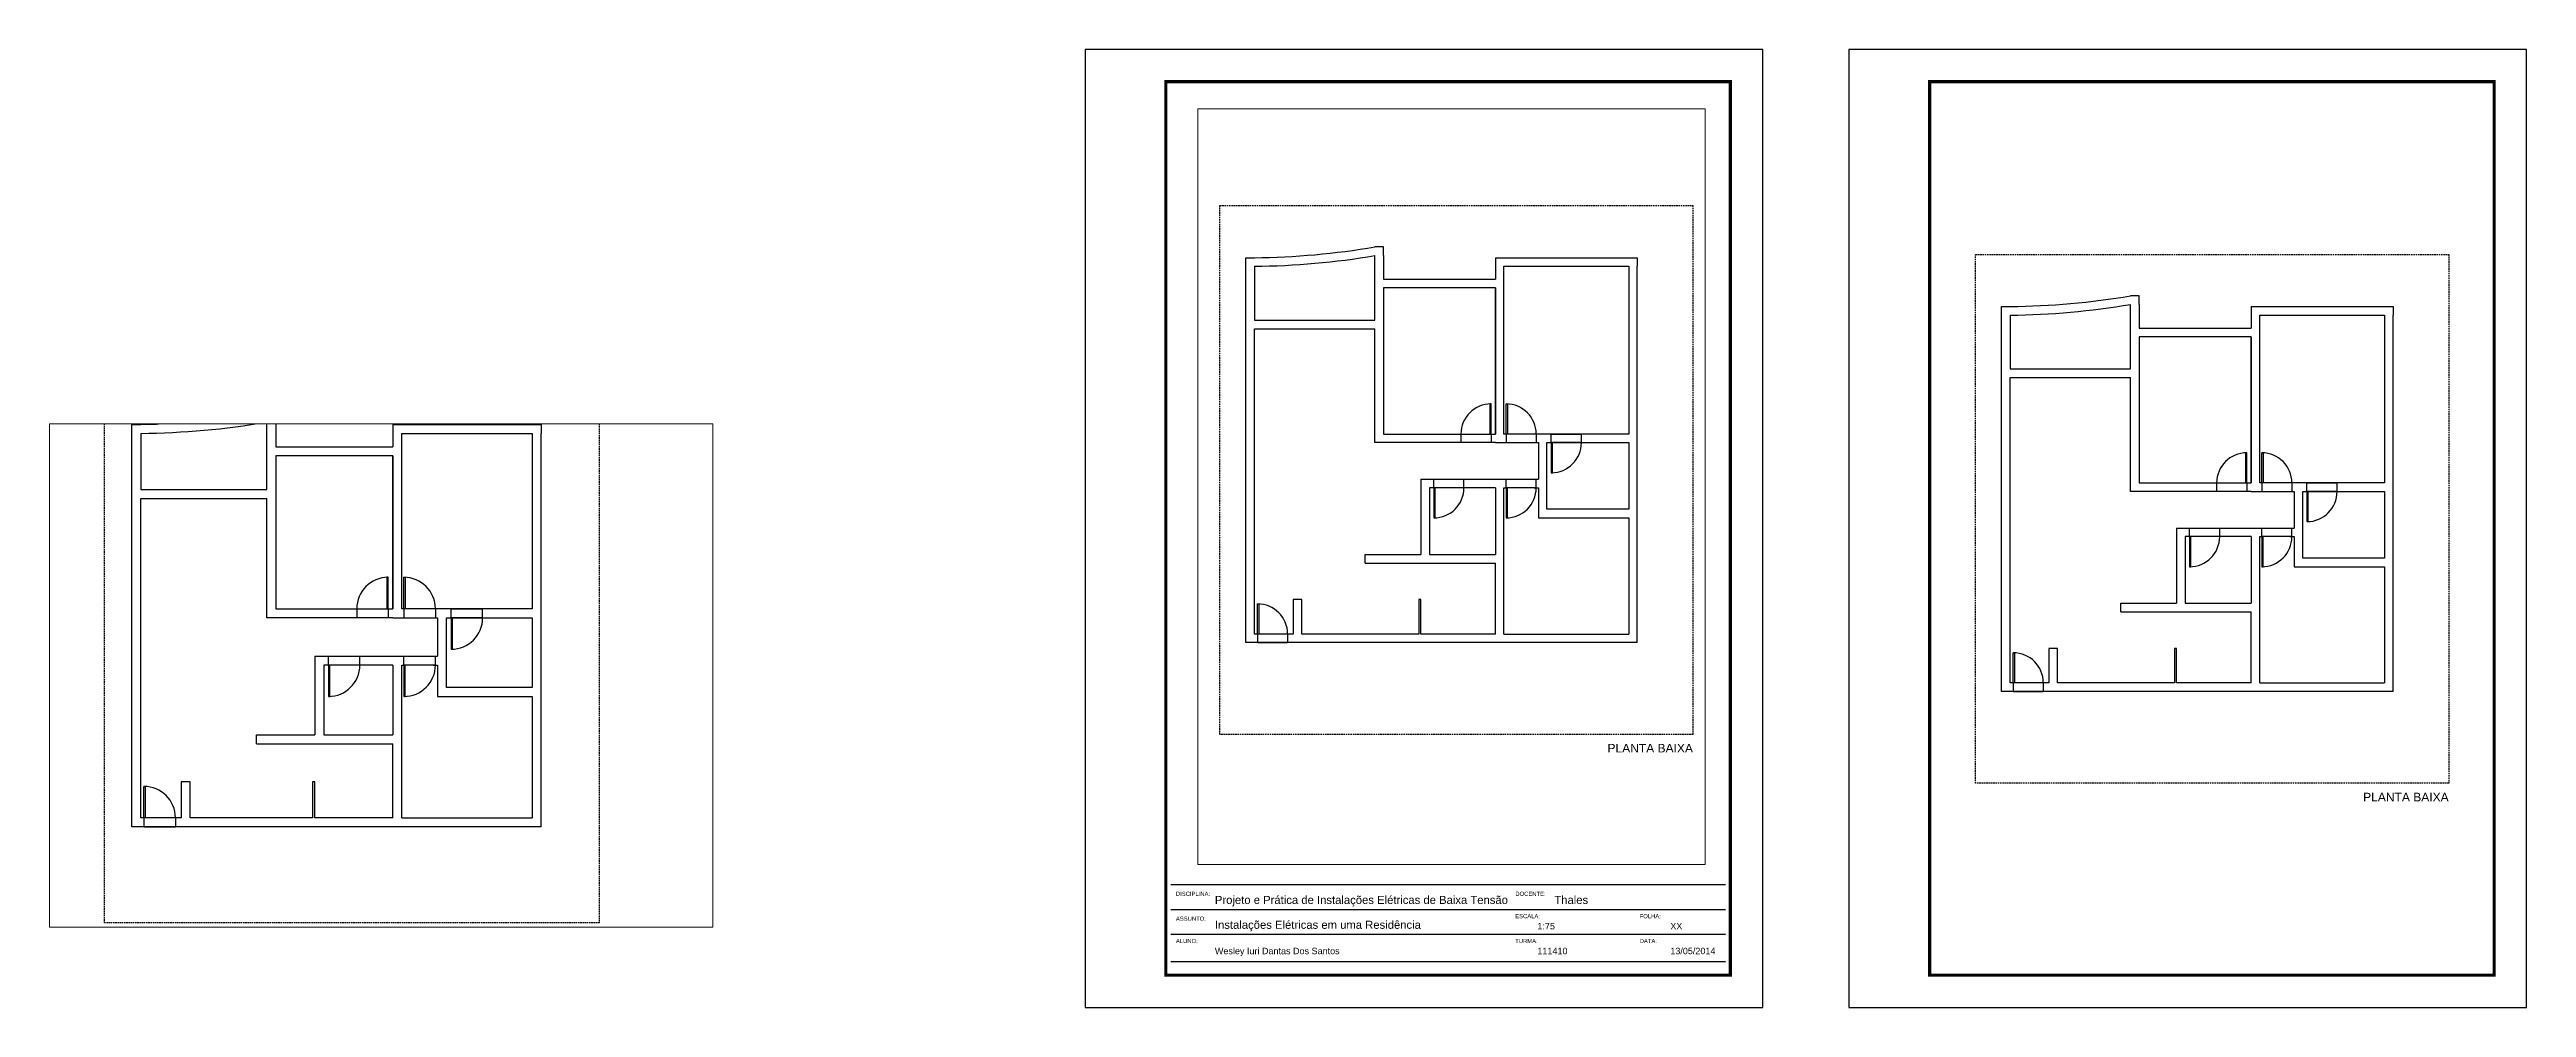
# Paper-space layout 'Layout1' of a CAD drawing. Header units: millimetres. Extents: x 26 to 794, y -5 to 292.
# The model-space entities are those that its viewports show. They can reach past a viewport. Long polylines and large blocks are cut down to what shows.
import ezdxf

# ---------------------------------------------------------------- set-up
doc = ezdxf.new("R2010")
doc.units = ezdxf.units.MM
doc.header["$LTSCALE"] = 0.5
doc.linetypes.add('TRACEJADA', pattern=[19.05, 12.7, -6.35])
for name, color, linetype in [('ALVENARIA', 7, 'Continuous'), ('ESQUADRIA CORTE', 2, 'Continuous'), ('PISO', 8, 'Continuous'), ('PRANCHA', 5, 'Continuous'), ('PROJEÇÃO', 10, 'TRACEJADA'), ('TEXTO 03', 50, 'Continuous')]:
    doc.layers.add(name, color=color, linetype=linetype)
doc.layers.add('VIEWPORTS', color=7, linetype='Continuous', plot=False)
doc.styles.add('arial', font='arial.ttf')
doc.styles.add('ROMANS', font='romans.shx')

# ---------------------------------------------------------------- blocks, each defined once
blk = doc.blocks.new('FOLHA A4')
at = {"layer": 'PRANCHA'}
for p, q in [((210, 0), (0, 0)), ((0, 0), (0, -297)), ((210, -297), (210, 0)), ((0, -297), (210, -297))]:
    blk.add_line(p, q, dxfattribs=at)
at = {"layer": 'PRANCHA', "const_width": 1}
blk.add_lwpolyline([(200, -10), (25, -10), (25, -287), (200, -287), (200, -10)], dxfattribs=at)

msp = doc.modelspace()

# ---------------------------------------------------------------- linework, layer by layer
at = {"layer": 'ALVENARIA'}
for p, q in [((0.606, 9.435), (0.606, 11.085)), ((0.606, 11.085), (0.806, 11.085)), ((3.806, 11.335), (3.606, 11.335)), ((3.606, 9.635), (3.606, 11.135)), ((3.806, 11.135), (3.806, 11.335)), ((3.806, 11.135), (3.806, 10.585)), ((6.406, 11.085), (6.406, 10.585)), ((6.406, 11.085), (9.706, 11.085)), ((9.706, 11.085), (9.706, 10.885)), ((0.806, 10.885), (0.806, 9.635)), ((3.606, 9.635), (3.606, 10.585)), ((3.806, 10.585), (6.406, 10.585)), ((6.606, 10.885), (9.506, 10.885)), ((6.606, 6.985), (6.606, 10.885)), ((9.506, 10.885), (9.506, 6.985)), ((9.706, 2.135), (9.706, 10.885)), ((6.406, 10.385), (3.806, 10.385)), ((3.806, 10.385), (3.806, 6.985)), ((6.406, 6.985), (6.406, 10.385)), ((6.406, 10.385), (6.406, 6.985)), ((0.606, 9.335), (0.606, 9.435)), ((0.806, 9.635), (3.606, 9.635)), ((0.806, 2.335), (0.806, 9.435)), ((0.806, 9.435), (3.606, 9.435)), ((3.606, 6.785), (3.606, 9.435)), ((0.606, 2.135), (0.606, 9.335)), ((6.406, 6.785), (3.606, 6.785)), ((3.806, 6.985), (6.406, 6.985)), ((5.606, 6.985), (5.606, 6.785)), ((6.306, 6.985), (6.306, 6.785)), ((6.406, 6.785), (7.406, 6.785)), ((9.506, 6.985), (6.606, 6.985)), ((6.656, 6.985), (6.656, 6.785)), ((7.356, 6.985), (7.356, 6.785)), ((7.406, 6.785), (7.406, 5.935)), ((7.606, 5.235), (7.606, 6.785)), ((7.606, 6.785), (9.506, 6.785)), ((7.706, 6.785), (7.706, 6.985)), ((8.406, 6.785), (8.406, 6.985)), ((9.506, 6.785), (9.506, 5.235)), ((4.676, 5.935), (4.676, 4.185)), ((4.676, 5.935), (6.606, 5.935)), ((6.406, 5.735), (4.876, 5.735)), ((4.876, 5.735), (4.876, 4.185)), ((4.976, 5.735), (4.976, 5.935)), ((5.676, 5.735), (5.676, 5.935)), ((6.406, 5.735), (6.406, 4.185)), ((6.606, 5.935), (6.656, 5.935)), ((6.606, 2.335), (6.606, 5.735)), ((6.606, 5.735), (6.656, 5.735)), ((6.656, 5.735), (6.656, 5.935)), ((7.306, 5.935), (7.406, 5.935)), ((7.306, 5.735), (7.406, 5.735)), ((7.356, 5.735), (7.356, 5.935)), ((7.406, 5.735), (7.406, 5.035)), ((7.406, 5.035), (9.506, 5.035)), ((9.506, 5.235), (7.606, 5.235)), ((9.506, 5.035), (9.506, 2.335)), ((3.376, 3.985), (3.376, 4.185)), ((3.376, 4.185), (4.676, 4.185)), ((3.376, 3.985), (4.676, 3.985)), ((4.676, 3.985), (6.406, 3.985)), ((4.876, 4.185), (6.406, 4.185)), ((6.406, 2.335), (6.406, 3.985)), ((1.906, 3.135), (1.706, 3.135)), ((1.706, 3.135), (1.706, 2.335)), ((1.906, 2.335), (1.906, 3.135)), ((4.676, 3.135), (4.626, 3.135)), ((4.626, 3.135), (4.626, 2.335)), ((4.676, 2.335), (4.676, 3.135)), ((1.706, 2.335), (0.806, 2.335)), ((0.876, 2.335), (0.876, 2.135)), ((1.576, 2.335), (1.576, 2.135)), ((4.626, 2.335), (1.906, 2.335)), ((6.406, 2.335), (4.676, 2.335)), ((6.606, 2.335), (9.506, 2.335)), ((6.406, 2.135), (0.606, 2.135)), ((9.706, 2.135), (6.406, 2.135))]:
    msp.add_line(p, q, dxfattribs=at)
for centre in [(0.606, 29.136), (0.606, 28.936)]:
    msp.add_arc(centre, 18.052, 270.6365, 279.5679, dxfattribs=at)
at = {"layer": 'ESQUADRIA CORTE'}
for points in [[(6.306, 6.985), (6.306, 7.685), (6.276, 7.685), (6.276, 6.985)], [(6.656, 6.985), (6.656, 7.685), (6.686, 7.685), (6.686, 6.985)], [(7.706, 6.785), (7.706, 6.085), (7.736, 6.085), (7.736, 6.785)], [(4.976, 5.735), (4.976, 5.035), (5.006, 5.035), (5.006, 5.735)], [(6.656, 5.735), (6.656, 5.035), (6.686, 5.035), (6.686, 5.735)], [(0.876, 2.335), (0.876, 3.035), (0.906, 3.035), (0.906, 2.335)]]:
    msp.add_lwpolyline(points, close=True, dxfattribs=at)
at = {"layer": 'PISO'}
for p, q in [((5.606, 6.985), (6.306, 6.985)), ((6.306, 6.785), (5.606, 6.785)), ((7.356, 6.985), (6.656, 6.985)), ((6.656, 6.785), (7.356, 6.785)), ((7.706, 6.985), (8.406, 6.985)), ((8.406, 6.785), (7.706, 6.785)), ((4.976, 5.935), (5.676, 5.935)), ((5.676, 5.735), (4.976, 5.735)), ((6.656, 5.935), (7.356, 5.935)), ((7.356, 5.735), (6.656, 5.735)), ((1.576, 2.335), (0.876, 2.335)), ((0.876, 2.135), (1.576, 2.135))]:
    msp.add_line(p, q, dxfattribs=at)
for centre, start, end in [((6.306, 6.985), 90, 180), ((6.656, 6.985), 0, 90), ((7.706, 6.785), 270, 0), ((4.976, 5.735), 270, 0), ((6.656, 5.735), 270, 0), ((0.876, 2.335), 0, 90)]:
    msp.add_arc(centre, 0.7, start, end, dxfattribs=at)
at = {"layer": 'PROJEÇÃO'}
msp.add_lwpolyline([(0, 0), (0, 12.3), (11, 12.3), (11, 0)], close=True, dxfattribs=at)

# ---------------------------------------------------------------- texts
at = {"layer": 'TEXTO 03', "insert": (9.012, -0.22), "char_height": 0.1125, "attachment_point": 1, "style": 'ROMANS'}
msp.add_mtext('{\\fArial|b0|i0|c238|p34;\\H1.778x;\\C50;PLANTA\\fArial|b0|i0|c0|p34; BAIXA}', dxfattribs=at)

psp = doc.layouts.get("Layout1")

# ---------------------------------------------------------------- linework, layer by layer
at = {"layer": 'PRANCHA'}
for p, q in [((545.24, 32.59), (373.24, 32.59)), ((545.24, 24.89), (373.24, 24.89)), ((545.24, 17.19), (373.24, 17.19)), ((545.24, 8.79), (373.24, 8.79))]:
    psp.add_line(p, q, dxfattribs=at)

# ---------------------------------------------------------------- block references
for p in [(346.74, 291.6), (583.5, 291.6)]:
    psp.add_blockref('FOLHA A4', p, dxfattribs=at)

# ---------------------------------------------------------------- texts
at = {"layer": 'PRANCHA', "style": 'arial'}
for s, height, p in [('DISCIPLINA:', 1.3, (374.86, 29.19)), ('Projeto e Prática de Instalações Elétricas de Baixa Tensão', 2.5, (386.94, 26.69)), ('ESCALA:', 1.3, (480.04, 22.26)), ('DOCENTE:', 1.3, (480.08, 29.19)), ('Thales', 2.5, (492.16, 26.69)), ('FOLHA:', 1.3, (518.62, 22.26)), ('ASSUNTO:', 1.3, (374.86, 21.49)), ('ALUNO:', 1.3, (374.86, 14.56)), ('Instalações Elétricas em uma Residência', 2.5, (386.94, 18.99)), ('TURMA:', 1.3, (480.04, 14.56)), ('1:75', 2, (486.91, 18.81)), ('DATA:', 1.3, (518.62, 14.56)), ('XX', 2, (528.11, 18.81)), ('Wesley Iuri Dantas Dos Santos', 2, (386.94, 11.11)), ('111410', 2, (486.91, 11.11)), ('13/05/2014', 2, (528.11, 11.11))]:
    psp.add_text(s, height=height, dxfattribs=at).set_placement(p)

# ---------------------------------------------------------------- viewports
at = {"layer": 'PROJEÇÃO'}
psp.add_viewport(center=(128.5, 97.5), size=(205.6, 156), view_center_point=(6.15, 5.5), view_height=11.18857, dxfattribs=at)
at = {"layer": 'VIEWPORTS'}
for center, size, view_center_point, view_height, status in [((696, 143.1), (175, 277), (5.496, 5.925), 20.775, 4), ((460.27, 156.04), (157.32, 234.241), (5.385, 5.759), 17.5681, 3)]:
    psp.add_viewport(center=center, size=size, view_center_point=view_center_point, view_height=view_height, status=status, dxfattribs=at)

doc.saveas('drawing.dxf')
